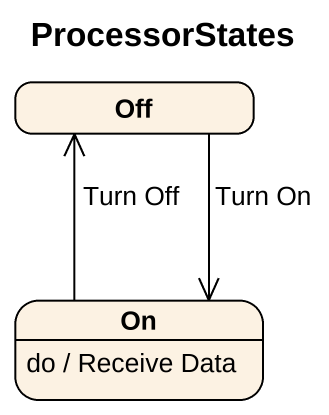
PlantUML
@startuml
title ProcessorStates
hide empty description
state Off
state "On" as On_
On_ : do / Receive Data
Off --> On_ : Turn On
On_ -up-> Off : Turn Off
@enduml
